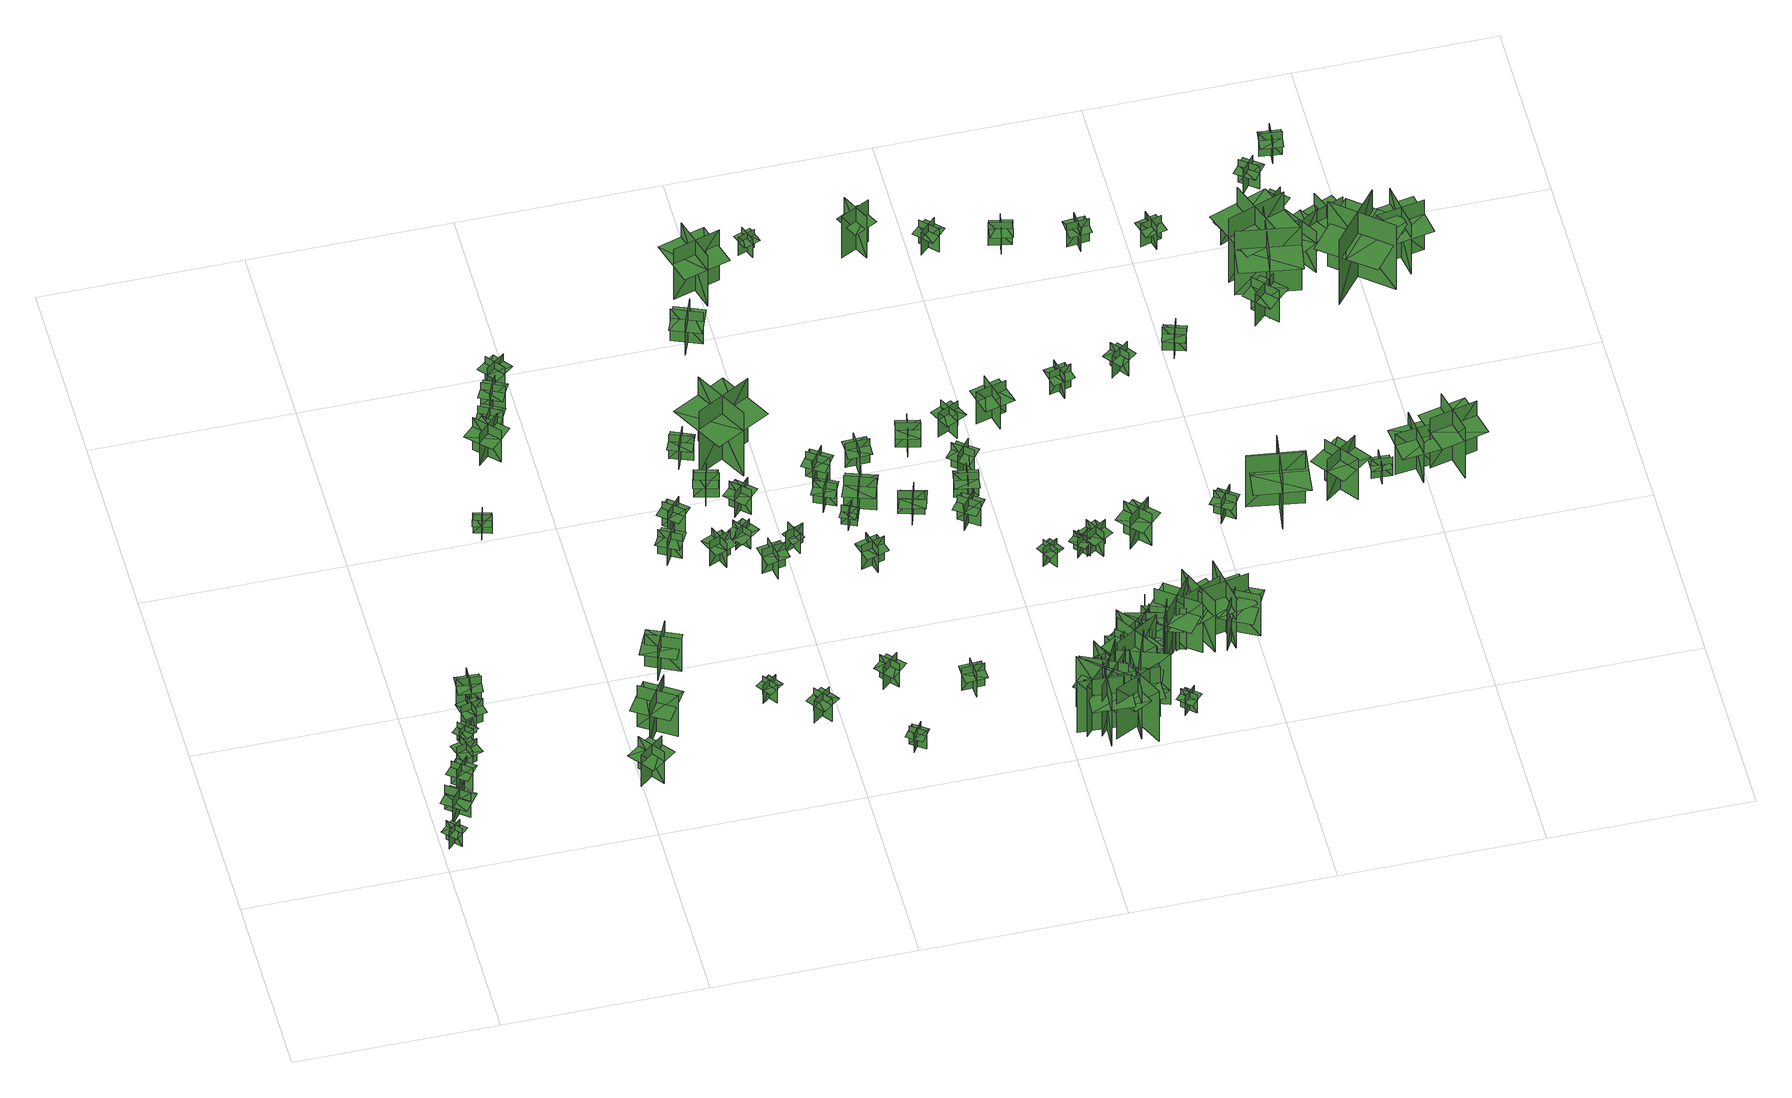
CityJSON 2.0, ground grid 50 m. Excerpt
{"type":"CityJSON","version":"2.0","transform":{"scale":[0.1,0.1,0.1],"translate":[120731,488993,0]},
"CityObjects":{
"tree1":{"type":"SolitaryVegetationObject","geometry":[{"type":"MultiSurface","lod":"1","boundaries":[[[0,1,2]],[[0,2,3]],[[4,5,6]],[[4,6,7]],[[8,9,10]],[[8,10,11]],[[8,11,12]],[[8,12,13]]]}]},
"tree2":{"type":"SolitaryVegetationObject","geometry":[{"type":"MultiSurface","lod":"1","boundaries":[[[14,15,16]],[[14,16,17]],[[18,19,20]],[[18,20,21]],[[22,23,24]],[[22,24,25]],[[22,25,26]],[[22,26,27]]]}]},
"tree3":{"type":"SolitaryVegetationObject","geometry":[{"type":"MultiSurface","lod":"1","boundaries":[[[28,29,30]],[[28,30,31]],[[32,33,34]],[[32,34,35]],[[36,37,38]],[[36,38,39]],[[36,39,40]],[[36,40,41]]]}]},
"tree4":{"type":"SolitaryVegetationObject","geometry":[{"type":"MultiSurface","lod":"1","boundaries":[[[42,43,44]],[[42,44,45]],[[46,47,48]],[[46,48,49]],[[50,51,52]],[[50,52,53]],[[50,53,54]],[[50,54,55]]]}]},
"tree5":{"type":"SolitaryVegetationObject","geometry":[{"type":"MultiSurface","lod":"1","boundaries":[[[56,57,58]],[[56,58,59]],[[60,61,62]],[[60,62,63]],[[64,65,66]],[[64,66,67]],[[64,67,68]],[[64,68,69]]]}]},
"tree6":{"type":"SolitaryVegetationObject","geometry":[{"type":"MultiSurface","lod":"1","boundaries":[[[70,71,72]],[[70,72,73]],[[74,75,76]],[[74,76,77]],[[78,79,80]],[[78,80,81]],[[78,81,82]],[[78,82,83]]]}]},
"tree7":{"type":"SolitaryVegetationObject","geometry":[{"type":"MultiSurface","lod":"1","boundaries":[[[84,85,86]],[[84,86,87]],[[88,89,90]],[[88,90,91]],[[92,93,94]],[[92,94,95]],[[92,95,96]],[[92,96,97]]]}]},
"tree8":{"type":"SolitaryVegetationObject","geometry":[{"type":"MultiSurface","lod":"1","boundaries":[[[98,99,100]],[[98,100,101]],[[102,103,104]],[[102,104,105]],[[106,107,108]],[[106,108,109]],[[106,109,110]],[[106,110,111]]]}]},
"tree9":{"type":"SolitaryVegetationObject","geometry":[{"type":"MultiSurface","lod":"1","boundaries":[[[112,113,114]],[[112,114,115]],[[116,117,118]],[[116,118,119]],[[120,121,122]],[[120,122,123]],[[120,123,124]],[[120,124,125]]]}]},
"tree10":{"type":"SolitaryVegetationObject","geometry":[{"type":"MultiSurface","lod":"1","boundaries":[[[126,127,128]],[[126,128,129]],[[130,131,132]],[[130,132,133]],[[134,135,136]],[[134,136,137]],[[134,137,138]],[[134,138,139]]]}]},
"tree11":{"type":"SolitaryVegetationObject","geometry":[{"type":"MultiSurface","lod":"1","boundaries":[[[140,141,142]],[[140,142,143]],[[144,145,146]],[[144,146,147]],[[148,149,150]],[[148,150,151]],[[148,151,152]],[[148,152,153]]]}]},
"tree12":{"type":"SolitaryVegetationObject","geometry":[{"type":"MultiSurface","lod":"1","boundaries":[[[154,155,156]],[[154,156,157]],[[158,159,160]],[[158,160,161]],[[162,163,164]],[[162,164,165]],[[162,165,166]],[[162,166,167]]]}]},
"tree13":{"type":"SolitaryVegetationObject","geometry":[{"type":"MultiSurface","lod":"1","boundaries":[[[168,169,170]],[[168,170,171]],[[172,173,174]],[[172,174,175]],[[176,177,178]],[[176,178,179]],[[176,179,180]],[[176,180,181]]]}]},
"tree14":{"type":"SolitaryVegetationObject","geometry":[{"type":"MultiSurface","lod":"1","boundaries":[[[182,183,184]],[[182,184,185]],[[186,187,188]],[[186,188,189]],[[190,191,192]],[[190,192,193]],[[190,193,194]],[[190,194,195]]]}]},
"tree15":{"type":"SolitaryVegetationObject","geometry":[{"type":"MultiSurface","lod":"1","boundaries":[[[196,197,198]],[[196,198,199]],[[200,201,202]],[[200,202,203]],[[204,205,206]],[[204,206,207]],[[204,207,208]],[[204,208,209]]]}]},
"tree16":{"type":"SolitaryVegetationObject","geometry":[{"type":"MultiSurface","lod":"1","boundaries":[[[210,211,212]],[[210,212,213]],[[214,215,216]],[[214,216,217]],[[218,219,220]],[[218,220,221]],[[218,221,222]],[[218,222,223]]]}]},
"tree17":{"type":"SolitaryVegetationObject","geometry":[{"type":"MultiSurface","lod":"1","boundaries":[[[224,225,226]],[[224,226,227]],[[228,229,230]],[[228,230,231]],[[232,233,234]],[[232,234,235]],[[232,235,236]],[[232,236,237]]]}]},
"tree18":{"type":"SolitaryVegetationObject","geometry":[{"type":"MultiSurface","lod":"1","boundaries":[[[238,239,240]],[[238,240,241]],[[242,243,244]],[[242,244,245]],[[246,247,248]],[[246,248,249]],[[246,249,250]],[[246,250,251]]]}]},
"tree19":{"type":"SolitaryVegetationObject","geometry":[{"type":"MultiSurface","lod":"1","boundaries":[[[252,253,254]],[[252,254,255]],[[256,257,258]],[[256,258,259]],[[260,261,262]],[[260,262,263]],[[260,263,264]],[[260,264,265]]]}]},
"tree20":{"type":"SolitaryVegetationObject","geometry":[{"type":"MultiSurface","lod":"1","boundaries":[[[266,267,268]],[[266,268,269]],[[270,271,272]],[[270,272,273]],[[274,275,276]],[[274,276,277]],[[274,277,278]],[[274,278,279]]]}]},
"tree21":{"type":"SolitaryVegetationObject","geometry":[{"type":"MultiSurface","lod":"1","boundaries":[[[280,281,282]],[[280,282,283]],[[284,285,286]],[[284,286,287]],[[288,289,290]],[[288,290,291]],[[288,291,292]],[[288,292,293]]]}]},
"tree22":{"type":"SolitaryVegetationObject","geometry":[{"type":"MultiSurface","lod":"1","boundaries":[[[294,295,296]],[[294,296,297]],[[298,299,300]],[[298,300,301]],[[302,303,304]],[[302,304,305]],[[302,305,306]],[[302,306,307]]]}]},
"tree23":{"type":"SolitaryVegetationObject","geometry":[{"type":"MultiSurface","lod":"1","boundaries":[[[308,309,310]],[[308,310,311]],[[312,313,314]],[[312,314,315]],[[316,317,318]],[[316,318,319]],[[316,319,320]],[[316,320,321]]]}]},
"tree24":{"type":"SolitaryVegetationObject","geometry":[{"type":"MultiSurface","lod":"1","boundaries":[[[322,323,324]],[[322,324,325]],[[326,327,328]],[[326,328,329]],[[330,331,332]],[[330,332,333]],[[330,333,334]],[[330,334,335]]]}]},
"tree25":{"type":"SolitaryVegetationObject","geometry":[{"type":"MultiSurface","lod":"1","boundaries":[[[336,337,338]],[[336,338,339]],[[340,341,342]],[[340,342,343]],[[344,345,346]],[[344,346,347]],[[344,347,348]],[[344,348,349]]]}]},
"tree26":{"type":"SolitaryVegetationObject","geometry":[{"type":"MultiSurface","lod":"1","boundaries":[[[350,351,352]],[[350,352,353]],[[354,355,356]],[[354,356,357]],[[358,359,360]],[[358,360,361]],[[358,361,362]],[[358,362,363]]]}]},
"tree27":{"type":"SolitaryVegetationObject","geometry":[{"type":"MultiSurface","lod":"1","boundaries":[[[364,365,366]],[[364,366,367]],[[368,369,370]],[[368,370,371]],[[372,373,374]],[[372,374,375]],[[372,375,376]],[[372,376,377]]]}]},
"tree28":{"type":"SolitaryVegetationObject","geometry":[{"type":"MultiSurface","lod":"1","boundaries":[[[378,379,380]],[[378,380,381]],[[382,383,384]],[[382,384,385]],[[386,387,388]],[[386,388,389]],[[386,389,390]],[[386,390,391]]]}]},
"tree29":{"type":"SolitaryVegetationObject","geometry":[{"type":"MultiSurface","lod":"1","boundaries":[[[392,393,394]],[[392,394,395]],[[396,397,398]],[[396,398,399]],[[400,401,402]],[[400,402,403]],[[400,403,404]],[[400,404,405]]]}]},
"tree30":{"type":"SolitaryVegetationObject","geometry":[{"type":"MultiSurface","lod":"1","boundaries":[[[406,407,408]],[[406,408,409]],[[410,411,412]],[[410,412,413]],[[414,415,416]],[[414,416,417]],[[414,417,418]],[[414,418,419]]]}]},
"tree31":{"type":"SolitaryVegetationObject","geometry":[{"type":"MultiSurface","lod":"1","boundaries":[[[420,421,422]],[[420,422,423]],[[424,425,426]],[[424,426,427]],[[428,429,430]],[[428,430,431]],[[428,431,432]],[[428,432,433]]]}]},
"tree32":{"type":"SolitaryVegetationObject","geometry":[{"type":"MultiSurface","lod":"1","boundaries":[[[434,435,436]],[[434,436,437]],[[438,439,440]],[[438,440,441]],[[442,443,444]],[[442,444,445]],[[442,445,446]],[[442,446,447]]]}]},
"tree33":{"type":"SolitaryVegetationObject","geometry":[{"type":"MultiSurface","lod":"1","boundaries":[[[448,449,450]],[[448,450,451]],[[452,453,454]],[[452,454,455]],[[456,457,458]],[[456,458,459]],[[456,459,460]],[[456,460,461]]]}]},
"tree34":{"type":"SolitaryVegetationObject","geometry":[{"type":"MultiSurface","lod":"1","boundaries":[[[462,463,464]],[[462,464,465]],[[466,467,468]],[[466,468,469]],[[470,471,472]],[[470,472,473]],[[470,474,475]],[[470,475,471]]]}]},
"tree35":{"type":"SolitaryVegetationObject","geometry":[{"type":"MultiSurface","lod":"1","boundaries":[[[476,477,478]],[[476,478,479]],[[480,481,482]],[[480,482,483]],[[484,485,486]],[[484,486,487]],[[484,487,488]],[[484,488,489]]]}]},
"tree36":{"type":"SolitaryVegetationObject","geometry":[{"type":"MultiSurface","lod":"1","boundaries":[[[490,491,492]],[[490,492,493]],[[494,495,496]],[[494,496,497]],[[498,499,500]],[[498,500,501]],[[498,501,502]],[[498,502,503]]]}]},
"tree37":{"type":"SolitaryVegetationObject","geometry":[{"type":"MultiSurface","lod":"1","boundaries":[[[504,505,506]],[[504,506,507]],[[508,509,510]],[[508,510,511]],[[512,513,514]],[[512,514,515]],[[512,515,516]],[[512,516,517]]]}]},
"tree38":{"type":"SolitaryVegetationObject","geometry":[{"type":"MultiSurface","lod":"1","boundaries":[[[518,519,520]],[[518,520,521]],[[522,523,524]],[[522,524,525]],[[526,527,528]],[[526,528,529]],[[526,529,530]],[[526,530,531]]]}]},
"tree39":{"type":"SolitaryVegetationObject","geometry":[{"type":"MultiSurface","lod":"1","boundaries":[[[532,533,534]],[[532,534,535]],[[536,537,538]],[[536,538,539]],[[540,541,542]],[[540,542,543]],[[540,543,544]],[[540,544,545]]]}]},
"tree40":{"type":"SolitaryVegetationObject","geometry":[{"type":"MultiSurface","lod":"1","boundaries":[[[546,547,548]],[[546,548,549]],[[550,551,552]],[[550,552,553]],[[554,555,556]],[[554,556,557]],[[554,557,558]],[[554,558,559]]]}]},
"tree41":{"type":"SolitaryVegetationObject","geometry":[{"type":"MultiSurface","lod":"1","boundaries":[[[560,561,562]],[[560,562,563]],[[564,565,566]],[[564,566,567]],[[568,569,570]],[[568,570,571]],[[568,571,572]],[[568,572,573]]]}]},
"tree42":{"type":"SolitaryVegetationObject","geometry":[{"type":"MultiSurface","lod":"1","boundaries":[[[574,575,576]],[[574,576,577]],[[578,579,580]],[[578,580,581]],[[582,583,584]],[[582,584,585]],[[582,585,586]],[[582,586,587]]]}]},
"tree43":{"type":"SolitaryVegetationObject","geometry":[{"type":"MultiSurface","lod":"1","boundaries":[[[588,589,590]],[[588,590,591]],[[592,593,594]],[[592,594,595]],[[596,597,598]],[[596,598,599]],[[596,599,600]],[[596,600,601]]]}]},
"tree44":{"type":"SolitaryVegetationObject","geometry":[{"type":"MultiSurface","lod":"1","boundaries":[[[602,603,604]],[[602,604,605]],[[606,607,608]],[[606,608,609]],[[610,611,612]],[[610,612,613]],[[610,613,614]],[[610,614,615]]]}]},
"tree45":{"type":"SolitaryVegetationObject","geometry":[{"type":"MultiSurface","lod":"1","boundaries":[[[616,617,618]],[[616,618,619]],[[620,621,622]],[[620,622,623]],[[624,625,626]],[[624,626,627]],[[624,627,628]],[[624,628,629]]]}]},
"tree46":{"type":"SolitaryVegetationObject","geometry":[{"type":"MultiSurface","lod":"1","boundaries":[[[630,631,632]],[[630,632,633]],[[634,635,636]],[[634,636,637]],[[638,639,640]],[[638,640,641]],[[638,641,642]],[[638,642,643]]]}]},
"tree47":{"type":"SolitaryVegetationObject","geometry":[{"type":"MultiSurface","lod":"1","boundaries":[[[644,645,646]],[[644,646,647]],[[648,649,650]],[[648,650,651]],[[652,653,654]],[[652,654,655]],[[652,655,656]],[[652,656,657]]]}]},
"tree48":{"type":"SolitaryVegetationObject","geometry":[{"type":"MultiSurface","lod":"1","boundaries":[[[658,659,660]],[[658,660,661]],[[662,663,664]],[[662,664,665]],[[666,667,668]],[[666,668,669]],[[666,669,670]],[[666,670,671]]]}]},
"tree49":{"type":"SolitaryVegetationObject","geometry":[{"type":"MultiSurface","lod":"1","boundaries":[[[672,673,674]],[[672,674,675]],[[676,677,678]],[[676,678,679]],[[680,681,682]],[[680,682,683]],[[680,683,684]],[[680,684,685]]]}]},
"tree50":{"type":"SolitaryVegetationObject","geometry":[{"type":"MultiSurface","lod":"1","boundaries":[[[686,687,688]],[[686,688,689]],[[690,691,692]],[[690,692,693]],[[694,695,696]],[[694,696,697]],[[694,697,698]],[[694,698,699]]]}]},
"tree51":{"type":"SolitaryVegetationObject","geometry":[{"type":"MultiSurface","lod":"1","boundaries":[[[700,701,702]],[[700,702,703]],[[704,705,706]],[[704,706,707]],[[708,709,710]],[[708,710,711]],[[708,711,712]],[[708,712,713]]]}]},
"tree52":{"type":"SolitaryVegetationObject","geometry":[{"type":"MultiSurface","lod":"1","boundaries":[[[714,715,716]],[[714,716,717]],[[718,719,720]],[[718,720,721]],[[722,723,724]],[[722,724,725]],[[722,725,726]],[[722,726,727]]]}]},
"tree53":{"type":"SolitaryVegetationObject","geometry":[{"type":"MultiSurface","lod":"1","boundaries":[[[728,729,730]],[[728,730,731]],[[732,733,734]],[[732,734,735]],[[736,737,738]],[[736,738,739]],[[736,739,740]],[[736,740,741]]]}]},
"tree54":{"type":"SolitaryVegetationObject","geometry":[{"type":"MultiSurface","lod":"1","boundaries":[[[742,743,744]],[[742,744,745]],[[746,747,748]],[[746,748,749]],[[750,751,752]],[[750,752,753]],[[750,753,754]],[[750,754,755]]]}]},
"tree55":{"type":"SolitaryVegetationObject","geometry":[{"type":"MultiSurface","lod":"1","boundaries":[[[756,757,758]],[[756,758,759]],[[760,761,762]],[[760,762,763]],[[764,765,766]],[[764,766,767]],[[764,767,768]],[[764,768,769]]]}]},
"tree56":{"type":"SolitaryVegetationObject","geometry":[{"type":"MultiSurface","lod":"1","boundaries":[[[770,771,772]],[[770,772,773]],[[774,775,776]],[[774,776,777]],[[778,779,780]],[[778,780,781]],[[778,781,782]],[[778,782,783]]]}]},
"tree57":{"type":"SolitaryVegetationObject","geometry":[{"type":"MultiSurface","lod":"1","boundaries":[[[784,785,786]],[[784,786,787]],[[788,789,790]],[[788,790,791]],[[792,793,794]],[[792,794,795]],[[792,795,796]],[[792,796,797]]]}]},
"tree58":{"type":"SolitaryVegetationObject","geometry":[{"type":"MultiSurface","lod":"1","boundaries":[[[798,799,800]],[[798,800,801]],[[802,803,804]],[[802,804,805]],[[806,807,808]],[[806,808,809]],[[806,809,810]],[[806,810,811]]]}]},
"tree59":{"type":"SolitaryVegetationObject","geometry":[{"type":"MultiSurface","lod":"1","boundaries":[[[812,813,814]],[[812,814,815]],[[816,817,818]],[[816,818,819]],[[820,821,822]],[[820,822,823]],[[820,823,824]],[[820,824,825]]]}]},
"tree60":{"type":"SolitaryVegetationObject","geometry":[{"type":"MultiSurface","lod":"1","boundaries":[[[826,827,828]],[[826,828,829]],[[830,831,832]],[[830,832,833]],[[834,835,836]],[[834,836,837]],[[834,837,838]],[[834,838,839]]]}]},
"tree61":{"type":"SolitaryVegetationObject","geometry":[{"type":"MultiSurface","lod":"1","boundaries":[[[840,841,842]],[[840,842,843]],[[844,845,846]],[[844,846,847]],[[848,849,850]],[[848,850,851]],[[848,851,852]],[[848,852,853]]]}]},
"tree62":{"type":"SolitaryVegetationObject","geometry":[{"type":"MultiSurface","lod":"1","boundaries":[[[854,855,856]],[[854,856,857]],[[858,859,860]],[[858,860,861]],[[862,863,864]],[[862,864,865]],[[862,865,866]],[[862,866,867]]]}]},
"tree63":{"type":"SolitaryVegetationObject","geometry":[{"type":"MultiSurface","lod":"1","boundaries":[[[868,869,870]],[[868,870,871]],[[872,873,874]],[[872,874,875]],[[876,877,878]],[[876,878,879]],[[876,879,880]],[[876,880,881]]]}]},
"tree64":{"type":"SolitaryVegetationObject","geometry":[{"type":"MultiSurface","lod":"1","boundaries":[[[882,883,884]],[[882,884,885]],[[886,887,888]],[[886,888,889]],[[890,891,892]],[[890,892,893]],[[890,893,894]],[[890,894,895]]]}]},
"tree65":{"type":"SolitaryVegetationObject","geometry":[{"type":"MultiSurface","lod":"1","boundaries":[[[896,897,898]],[[896,898,899]],[[900,901,902]],[[900,902,903]],[[904,905,906]],[[904,906,907]],[[904,907,908]],[[904,908,909]]]}]},
"tree66":{"type":"SolitaryVegetationObject","geometry":[{"type":"MultiSurface","lod":"1","boundaries":[[[910,911,912]],[[910,912,913]],[[914,915,916]],[[914,916,917]],[[918,919,920]],[[918,920,921]],[[918,921,922]],[[918,922,923]]]}]},
"tree67":{"type":"SolitaryVegetationObject","geometry":[{"type":"MultiSurface","lod":"1","boundaries":[[[924,925,926]],[[924,926,927]],[[928,929,930]],[[928,930,931]],[[932,933,934]],[[932,934,935]],[[932,935,936]],[[932,936,937]]]}]},
"tree68":{"type":"SolitaryVegetationObject","geometry":[{"type":"MultiSurface","lod":"1","boundaries":[[[938,939,940]],[[938,940,941]],[[942,943,944]],[[942,944,945]],[[946,947,948]],[[946,948,949]],[[946,949,950]],[[946,950,951]]]}]},
"tree69":{"type":"SolitaryVegetationObject","geometry":[{"type":"MultiSurface","lod":"1","boundaries":[[[952,953,954]],[[952,954,955]],[[956,957,958]],[[956,958,959]],[[960,961,962]],[[960,962,963]],[[960,963,964]],[[960,964,965]]]}]},
"tree70":{"type":"SolitaryVegetationObject","geometry":[{"type":"MultiSurface","lod":"1","boundaries":[[[966,967,968]],[[966,968,969]],[[970,971,972]],[[970,972,973]],[[974,975,976]],[[974,976,977]],[[974,977,978]],[[974,978,979]]]}]},
"tree71":{"type":"SolitaryVegetationObject","geometry":[{"type":"MultiSurface","lod":"1","boundaries":[[[980,981,982]],[[980,982,983]],[[984,985,986]],[[984,986,987]],[[988,989,990]],[[988,990,991]],[[988,991,992]],[[988,992,993]]]}]},
"tree72":{"type":"SolitaryVegetationObject","geometry":[{"type":"MultiSurface","lod":"1","boundaries":[[[994,995,996]],[[994,996,997]],[[998,999,1000]],[[998,1000,1001]],[[1002,1003,1004]],[[1002,1004,1005]],[[1002,1005,1006]],[[1002,1006,1007]]]}]},
"tree73":{"type":"SolitaryVegetationObject","geometry":[{"type":"MultiSurface","lod":"1","boundaries":[[[1008,1009,1010]],[[1008,1010,1011]],[[1012,1013,1014]],[[1012,1014,1015]],[[1016,1017,1018]],[[1016,1018,1019]],[[1016,1019,1020]],[[1016,1020,1021]]]}]},
"tree74":{"type":"SolitaryVegetationObject","geometry":[{"type":"MultiSurface","lod":"1","boundaries":[[[1022,1023,1024]],[[1022,1024,1025]],[[1026,1027,1028]],[[1026,1028,1029]],[[1030,1031,1032]],[[1030,1032,1033]],[[1030,1033,1034]],[[1030,1034,1035]]]}]},
"tree75":{"type":"SolitaryVegetationObject","geometry":[{"type":"MultiSurface","lod":"1","boundaries":[[[1036,1037,1038]],[[1036,1038,1039]],[[1040,1041,1042]],[[1040,1042,1043]],[[1044,1045,1046]],[[1044,1046,1047]],[[1044,1047,1048]],[[1044,1048,1049]]]}]},
"tree76":{"type":"SolitaryVegetationObject","geometry":[{"type":"MultiSurface","lod":"1","boundaries":[[[1050,1051,1052]],[[1050,1052,1053]],[[1054,1055,1056]],[[1054,1056,1057]],[[1058,1059,1060]],[[1058,1060,1061]],[[1058,1061,1062]],[[1058,1062,1063]]]}]},
"tree77":{"type":"SolitaryVegetationObject","geometry":[{"type":"MultiSurface","lod":"1","boundaries":[[[1064,1065,1066]],[[1064,1066,1067]],[[1068,1069,1070]],[[1068,1070,1071]],[[1072,1073,1074]],[[1072,1074,1075]],[[1072,1075,1076]],[[1072,1076,1077]]]}]},
"tree78":{"type":"SolitaryVegetationObject","geometry":[{"type":"MultiSurface","lod":"1","boundaries":[[[1078,1079,1080]],[[1078,1080,1081]],[[1082,1083,1084]],[[1082,1084,1085]],[[1086,1087,1088]],[[1086,1088,1089]],[[1086,1089,1090]],[[1086,1090,1091]]]}]},
"tree79":{"type":"SolitaryVegetationObject","geometry":[{"type":"MultiSurface","lod":"1","boundaries":[[[1092,1093,1094]],[[1092,1094,1095]],[[1096,1097,1098]],[[1096,1098,1099]],[[1100,1101,1102]],[[1100,1102,1103]],[[1100,1103,1104]],[[1100,1104,1105]]]}]},
"tree80":{"type":"SolitaryVegetationObject","geometry":[{"type":"MultiSurface","lod":"1","boundaries":[[[1106,1107,1108]],[[1106,1108,1109]],[[1110,1111,1112]],[[1110,1112,1113]],[[1114,1115,1116]],[[1114,1116,1117]],[[1114,1117,1118]],[[1114,1118,1119]]]}]},
"tree81":{"type":"SolitaryVegetationObject","geometry":[{"type":"MultiSurface","lod":"1","boundaries":[[[1120,1121,1122]],[[1120,1122,1123]],[[1124,1125,1126]],[[1124,1126,1127]],[[1128,1129,1130]],[[1128,1130,1131]],[[1128,1131,1132]],[[1128,1132,1133]]]}]},
"tree82":{"type":"SolitaryVegetationObject","geometry":[{"type":"MultiSurface","lod":"1","boundaries":[[[1134,1135,1136]],[[1134,1136,1137]],[[1138,1139,1140]],[[1138,1140,1141]],[[1142,1143,1144]],[[1142,1144,1145]],[[1142,1145,1146]],[[1142,1146,1147]]]}]},
"tree83":{"type":"SolitaryVegetationObject","geometry":[{"type":"MultiSurface","lod":"1","boundaries":[[[1148,1149,1150]],[[1148,1150,1151]],[[1152,1153,1154]],[[1152,1154,1155]],[[1156,1157,1158]],[[1156,1158,1159]],[[1156,1159,1160]],[[1156,1160,1161]]]}]},
"tree84":{"type":"SolitaryVegetationObject","geometry":[{"type":"MultiSurface","lod":"1","boundaries":[[[1162,1163,1164]],[[1162,1164,1165]],[[1166,1167,1168]],[[1166,1168,1169]],[[1170,1171,1172]],[[1170,1172,1173]],[[1170,1173,1174]],[[1170,1174,1175]]]}]},
"tree85":{"type":"SolitaryVegetationObject","geometry":[{"type":"MultiSurface","lod":"1","boundaries":[[[1176,1177,1178]],[[1176,1178,1179]],[[1180,1181,1182]],[[1180,1182,1183]],[[1184,1185,1186]],[[1184,1186,1187]],[[1184,1187,1188]],[[1184,1188,1189]]]}]},
"tree86":{"type":"SolitaryVegetationObject","geometry":[{"type":"MultiSurface","lod":"1","boundaries":[[[1190,1191,1192]],[[1190,1192,1193]],[[1194,1195,1196]],[[1194,1196,1197]],[[1198,1199,1200]],[[1198,1200,1201]],[[1198,1201,1202]],[[1198,1202,1203]]]}]},
"tree87":{"type":"SolitaryVegetationObject","geometry":[{"type":"MultiSurface","lod":"1","boundaries":[[[1204,1205,1206]],[[1204,1206,1207]],[[1208,1209,1210]],[[1208,1210,1211]],[[1212,1213,1214]],[[1212,1214,1215]],[[1212,1215,1216]],[[1212,1216,1217]]]}]},
"tree88":{"type":"SolitaryVegetationObject","geometry":[{"type":"MultiSurface","lod":"1","boundaries":[[[1218,1219,1220]],[[1218,1220,1221]],[[1222,1223,1224]],[[1222,1224,1225]],[[1226,1227,1228]],[[1226,1228,1229]],[[1226,1229,1230]],[[1226,1230,1231]]]}]},
"tree89":{"type":"SolitaryVegetationObject","geometry":[{"type":"MultiSurface","lod":"1","boundaries":[[[1232,1233,1234]],[[1232,1234,1235]],[[1236,1237,1238]],[[1236,1238,1239]],[[1240,1241,1242]],[[1240,1242,1243]],[[1240,1243,1244]],[[1240,1244,1245]]]}]},
"tree90":{"type":"SolitaryVegetationObject","geometry":[{"type":"MultiSurface","lod":"1","boundaries":[[[1246,1247,1248]],[[1246,1248,1249]],[[1250,1251,1252]],[[1250,1252,1253]],[[1254,1255,1256]],[[1254,1256,1257]],[[1254,1257,1258]],[[1254,1258,1259]]]}]},
"tree91":{"type":"SolitaryVegetationObject","geometry":[{"type":"MultiSurface","lod":"1","boundaries":[[[1260,1261,1262]],[[1260,1262,1263]],[[1264,1265,1266]],[[1264,1266,1267]],[[1268,1269,1270]],[[1268,1270,1271]],[[1268,1271,1272]],[[1268,1272,1273]]]}]},
"tree92":{"type":"SolitaryVegetationObject","geometry":[{"type":"MultiSurface","lod":"1","boundaries":[[[1274,1275,1276]],[[1274,1276,1277]],[[1278,1279,1280]],[[1278,1280,1281]],[[1282,1283,1284]],[[1282,1284,1285]],[[1282,1285,1286]],[[1282,1286,1287]]]}]},
"tree93":{"type":"SolitaryVegetationObject","geometry":[{"type":"MultiSurface","lod":"1","boundaries":[[[1288,1289,1290]],[[1288,1290,1291]],[[1292,1293,1294]],[[1292,1294,1295]],[[1296,1297,1298]],[[1296,1298,1299]],[[1296,1299,1300]],[[1296,1300,1301]]]}]},
"tree94":{"type":"SolitaryVegetationObject","geometry":[{"type":"MultiSurface","lod":"1","boundaries":[[[1302,1303,1304]],[[1302,1304,1305]],[[1306,1307,1308]],[[1306,1308,1309]],[[1310,1311,1312]],[[1310,1312,1313]],[[1310,1313,1314]],[[1310,1314,1315]]]}]},
"tree95":{"type":"SolitaryVegetationObject","geometry":[{"type":"MultiSurface","lod":"1","boundaries":[[[1316,1317,1318]],[[1316,1318,1319]],[[1320,1321,1322]],[[1320,1322,1323]],[[1324,1325,1326]],[[1324,1326,1327]],[[1324,1327,1328]],[[1324,1328,1329]]]}]},
"tree96":{"type":"SolitaryVegetationObject","geometry":[{"type":"MultiSurface","lod":"1","boundaries":[[[1330,1331,1332]],[[1330,1332,1333]],[[1334,1335,1336]],[[1334,1336,1337]],[[1338,1339,1340]],[[1338,1340,1341]],[[1338,1341,1342]],[[1338,1342,1343]]]}]},
"tree97":{"type":"SolitaryVegetationObject","geometry":[{"type":"MultiSurface","lod":"1","boundaries":[[[1344,1345,1346]],[[1344,1346,1347]],[[1348,1349,1350]],[[1348,1350,1351]],[[1352,1353,1354]],[[1352,1354,1355]],[[1352,1355,1356]],[[1352,1356,1357]]]}]},
"tree98":{"type":"SolitaryVegetationObject","geometry":[{"type":"MultiSurface","lod":"1","boundaries":[[[1358,1359,1360]],[[1358,1360,1361]],[[1362,1363,1364]],[[1362,1364,1365]],[[1366,1367,1368]],[[1366,1368,1369]],[[1366,1369,1370]],[[1366,1370,1371]]]}]},
"tree99":{"type":"SolitaryVegetationObject","geometry":[{"type":"MultiSurface","lod":"1","boundaries":[[[1372,1373,1374]],[[1372,1374,1375]],[[1376,1377,1378]],[[1376,1378,1379]],[[1380,1381,1382]],[[1380,1382,1383]],[[1380,1383,1384]],[[1380,1384,1385]]]}]}
},
"vertices":[
[47,70,12],[17,102,12],[17,102,74],[47,70,74],[48,99,12],[16,69,12],[16,69,74],[48,99,74],[48,99,57],[33,115,57],[1,85,57],[16,69,57],[31,53,57],[63,83,57],
[35,194,13],[88,154,13],[88,154,96],[35,194,96],[42,142,13],[82,195,13],[82,195,96],[42,142,96],[35,188,69],[17,163,69],[71,124,69],[90,149,69],[108,174,69],[53,213,69],
[70,270,12],[113,236,12],[113,236,89],[70,270,89],[74,234,12],[108,277,12],[108,277,89],[74,234,89],[74,234,68],[96,217,68],[130,260,68],[108,277,68],[87,294,68],[52,251,68],
[108,341,13],[126,288,13],[126,288,90],[108,341,90],[92,308,13],[144,325,13],[144,325,90],[92,308,90],[92,308,69],[100,282,69],[153,299,69],[144,325,69],[135,351,69],[83,334,69],
[145,396,17],[112,366,17],[112,366,78],[145,396,78],[115,397,17],[146,365,17],[146,365,78],[115,397,78],[115,397,61],[99,382,61],[129,350,61],[146,365,61],[162,380,61],[131,413,61],
[133,431,15],[187,442,15],[187,442,92],[133,431,92],[164,411,15],[152,465,15],[152,465,92],[164,411,92],[164,411,71],[191,416,71],[179,470,71],[152,465,71],[125,459,71],[137,405,71],
[169,481,16],[172,540,16],[172,540,98],[169,481,98],[199,507,16],[140,510,16],[140,510,98],[199,507,98],[199,507,75],[200,536,75],[141,539,75],[140,510,75],[138,480,75],[197,478,75],
[550,153,12],[503,215,12],[503,215,119],[550,153,119],[557,204,12],[496,157,12],[496,157,119],[557,204,119],[557,204,89],[534,235,89],[472,188,89],[496,157,89],[519,127,89],[581,174,89],
[306,1021,23],[348,1009,23],[348,1009,85],[306,1021,85],[320,995,23],[332,1038,23],[332,1038,85],[320,995,85],[320,995,67],[342,989,67],[353,1032,67],[332,1038,67],[310,1043,67],[299,1001,67],
[533,345,11],[617,291,11],[617,291,149],[533,345,149],[547,280,11],[600,364,11],[600,364,149],[547,280,149],[547,280,110],[589,253,110],[642,337,110],[600,364,110],[558,390,110],[505,306,110],
[372,1229,18],[427,1283,18],[427,1283,126],[372,1229,126],[423,1228,18],[369,1283,18],[369,1283,126],[423,1228,126],[423,1228,96],[451,1256,96],[397,1311,96],[369,1283,96],[341,1256,96],[396,1201,96],
[675,491,9],[595,528,9],[595,528,119],[675,491,119],[650,557,9],[614,477,9],[614,477,119],[650,557,119],[672,499,84],[688,537,84],[608,572,84],[591,534,84],[575,497,84],[656,462,84],
[433,1351,18],[405,1299,18],[405,1299,100],[433,1351,100],[395,1340,18],[448,1312,18],[448,1312,100],[395,1340,100],[395,1340,77],[382,1314,77],[434,1286,77],[448,1312,77],[461,1338,77],[409,1366,77],
[457,1428,14],[432,1375,14],[432,1375,96],[457,1428,96],[420,1415,14],[473,1390,14],[473,1390,96],[420,1415,96],[420,1415,73],[407,1389,73],[460,1363,73],[473,1390,73],[486,1416,73],[433,1442,73],
[449,1489,18],[485,1443,18],[485,1443,100],[449,1489,100],[444,1451,18],[491,1486,18],[491,1486,100],[444,1451,100],[444,1451,77],[462,1427,77],[509,1463,77],[491,1486,77],[473,1510,77],[426,1474,77],
[838,369,18],[864,333,18],[864,333,79],[838,369,79],[833,340,18],[869,366,18],[869,366,79],[833,340,79],[833,340,62],[846,322,62],[882,348,62],[869,366,62],[856,384,62],[820,358,62],
[760,836,13],[709,865,13],[709,865,95],[760,836,95],[750,874,13],[721,823,13],[721,823,95],[750,874,95],[750,874,72],[724,889,72],[695,837,72],[721,823,72],[747,808,72],[776,860,72],
[976,281,22],[932,247,22],[932,247,99],[976,281,99],[940,286,22],[973,242,22],[973,242,99],[940,286,99],[940,286,78],[918,269,78],[951,225,78],[973,242,78],[995,258,78],[962,303,78],
[740,947,14],[785,909,14],[785,909,97],[740,947,97],[743,908,14],[781,953,14],[781,953,97],[743,908,97],[743,908,74],[765,889,74],[803,934,74],[781,953,74],[758,972,74],[720,927,74],
[817,798,13],[871,821,13],[871,821,96],[817,798,96],[853,783,13],[831,838,13],[831,838,96],[853,783,96],[853,783,72],[880,794,72],[858,849,72],[831,838,72],[803,826,72],[826,772,72],
[921,824,16],[921,824,78],[889,867,78],[889,867,16],[886,830,16],[886,830,78],[927,861,78],[927,861,16],[879,825,58],[896,804,58],[947,842,58],[931,864,58],[915,885,58],[863,846,58],
[832,1017,15],[889,1003,15],[889,1003,97],[832,1017,97],[852,983,15],[867,1040,15],[867,1040,97],[852,983,97],[852,983,74],[880,976,74],[895,1033,74],[867,1040,74],[838,1048,74],[823,991,74],
[841,1167,14],[819,1112,14],[819,1112,96],[841,1167,96],[805,1151,14],[860,1130,14],[860,1130,96],[805,1151,96],[805,1151,73],[794,1124,73],[849,1102,73],[860,1130,73],[870,1157,73],[815,1179,73],
[950,775,16],[961,717,16],[961,717,98],[950,775,98],[928,742,16],[986,753,16],[986,753,98],[928,742,98],[928,742,75],[934,713,75],[991,724,75],[986,753,75],[980,782,75],[922,771,75],
[1130,132,20],[1166,107,20],[1166,107,82],[1130,132,82],[1135,103,20],[1160,139,20],[1160,139,82],[1135,103,82],[1135,103,65],[1153,90,65],[1178,127,65],[1160,139,65],[1142,152,65],[1117,116,65],
[1135,246,95],[1098,287,95],[1098,287,172],[1135,246,172],[1137,283,95],[1096,246,95],[1096,246,172],[1137,283,172],[1137,283,151],[1119,304,151],[1078,266,151],[1096,246,151],[1115,225,151],[1156,263,151],
[909,931,15],[950,974,15],[950,974,97],[909,931,97],[949,932,15],[906,972,15],[906,972,97],[949,932,97],[949,932,74],[969,953,74],[926,994,74],[906,972,74],[885,951,74],[928,910,74],
[1010,825,19],[1029,780,19],[1029,780,85],[1010,825,85],[997,793,19],[1042,813,19],[1042,813,85],[997,793,85],[1002,795,60],[1010,776,60],[1042,790,60],[1034,809,60],[1026,828,60],[994,814,60],
[862,1087,11],[997,1162,11],[997,1162,226],[862,1087,226],[961,1058,11],[886,1193,11],[886,1193,226],[961,1058,226],[961,1058,166],[1029,1096,166],[953,1231,166],[886,1193,166],[818,1155,166],[894,1020,166],
[969,1486,12],[897,1515,12],[897,1515,120],[969,1486,120],[949,1534,12],[921,1462,12],[921,1462,120],[949,1534,120],[949,1534,90],[913,1548,90],[885,1476,90],[921,1462,90],[957,1447,90],[985,1519,90],
[1155,694,23],[1212,710,23],[1212,710,105],[1155,694,105],[1189,675,23],[1173,732,23],[1173,732,105],[1189,675,105],[1189,675,82],[1218,683,82],[1201,740,82],[1173,732,82],[1145,723,82],[1161,667,82],
[1314,292,23],[1317,237,23],[1317,237,100],[1314,292,100],[1289,265,23],[1344,268,23],[1344,268,100],[1289,265,100],[1289,265,78],[1291,237,78],[1346,240,78],[1344,268,78],[1343,296,78],[1288,293,78],
[1112,895,18],[1135,946,18],[1135,946,95],[1112,895,95],[1147,908,18],[1097,931,18],[1097,931,95],[1147,908,95],[1147,908,73],[1158,933,73],[1108,956,73],[1097,931,73],[1085,906,73],[1136,883,73],
[1170,857,22],[1154,823,22],[1154,823,85],[1170,857,85],[1143,847,22],[1177,831,22],[1177,831,85],[1143,847,85],[1143,847,65],[1177,831,65],[1186,849,65],[1152,866,65],[1134,829,65],[1168,812,65],
[1100,1019,16],[1149,986,16],[1149,986,99],[1100,1019,99],[1107,981,16],[1140,1030,16],[1140,1030,99],[1107,981,99],[1107,981,76],[1132,964,76],[1165,1013,76],[1140,1030,76],[1116,1046,76],[1083,997,76],
[1208,921,19],[1182,848,19],[1182,848,127],[1208,921,127],[1161,899,19],[1234,873,19],[1234,873,127],[1161,899,127],[1161,899,96],[1148,862,96],[1222,837,96],[1234,873,96],[1247,910,96],[1174,935,96],
[937,1643,9],[1054,1678,9],[1054,1678,179],[937,1643,179],[1009,1604,9],[974,1721,9],[974,1721,179],[1009,1604,179],[1009,1604,131],[1067,1622,131],[1032,1738,131],[974,1721,131],[915,1703,131],[950,1586,131],
[1222,1051,17],[1223,992,17],[1223,992,99],[1222,1051,99],[1195,1023,17],[1254,1025,17],[1254,1025,99],[1195,1023,99],[1195,1023,76],[1195,993,76],[1254,995,76],[1254,1025,76],[1253,1054,76],[1194,1052,76],
[1278,845,25],[1338,827,25],[1338,827,103],[1278,845,103],[1301,801,25],[1320,861,25],[1320,861,103],[1301,801,103],[1280,840,78],[1272,812,78],[1333,795,78],[1341,823,78],[1349,851,78],[1289,868,78],
[1587,21,12],[1594,149,12],[1594,149,183],[1587,21,183],[1648,76,12],[1648,76,183],[1520,83,183],[1520,83,12],[1648,76,129],[1650,129,129],[1548,135,129],[1546,81,129],[1543,28,129],[1645,23,129],
[1630,75,12],[1537,163,12],[1537,163,183],[1630,75,183],[1627,157,12],[1627,157,183],[1539,64,183],[1539,64,12],[1627,157,129],[1588,193,129],[1518,119,129],[1557,82,129],[1595,46,129],[1666,120,129],
[1574,59,11],[1655,158,11],[1655,158,182],[1574,59,182],[1655,68,11],[1655,68,182],[1556,149,182],[1556,149,11],[1655,68,128],[1689,109,128],[1610,174,128],[1576,133,128],[1542,92,128],[1621,27,128],
[1581,80,11],[1638,195,11],[1638,195,182],[1581,80,182],[1659,107,11],[1659,107,182],[1544,163,182],[1544,163,11],[1659,107,128],[1682,155,128],[1590,200,128],[1567,152,128],[1543,104,128],[1635,59,128],
[1157,1754,14],[1115,1738,14],[1115,1738,76],[1157,1754,76],[1130,1766,14],[1146,1724,14],[1146,1724,76],[1130,1766,76],[1130,1766,59],[1109,1758,59],[1125,1717,59],[1146,1724,59],[1166,1732,59],[1151,1774,59],
[1356,1079,17],[1344,1021,17],[1344,1021,99],[1356,1079,99],[1323,1058,17],[1381,1045,17],[1381,1045,99],[1323,1058,99],[1323,1058,76],[1317,1029,76],[1374,1016,76],[1381,1045,76],[1387,1074,76],[1330,1087,76],
[1409,801,18],[1457,766,18],[1457,766,100],[1409,801,100],[1416,762,18],[1450,810,18],[1450,810,100],[1416,762,100],[1416,762,77],[1440,745,77],[1474,793,77],[1450,810,77],[1426,827,77],[1391,779,77],
[1661,28,11],[1661,156,11],[1661,156,181],[1661,28,181],[1719,87,11],[1719,87,181],[1591,86,181],[1591,86,11],[1719,87,128],[1718,140,128],[1616,140,128],[1616,86,128],[1617,33,128],[1719,33,128],
[1586,201,12],[1660,233,12],[1660,233,120],[1586,201,120],[1634,182,12],[1634,182,120],[1602,257,120],[1602,257,12],[1634,182,86],[1665,195,86],[1639,255,86],[1608,242,86],[1577,228,86],[1603,168,86],
[1719,99,11],[1605,42,11],[1605,42,181],[1719,99,181],[1642,125,11],[1642,125,181],[1698,10,181],[1698,10,11],[1642,125,128],[1594,101,128],[1639,9,128],[1687,33,128],[1735,56,128],[1690,148,128],
[1444,837,18],[1453,895,18],[1453,895,100],[1444,837,100],[1475,860,18],[1417,869,18],[1417,869,100],[1475,860,100],[1475,860,77],[1480,889,77],[1422,898,77],[1417,869,77],[1413,840,77],[1471,831,77],
[1631,162,10],[1752,119,10],[1752,119,181],[1631,162,181],[1667,88,10],[1667,88,181],[1710,209,181],[1710,209,10],[1667,88,127],[1718,70,127],[1752,167,127],[1701,185,127],[1651,202,127],[1617,106,127],
[1481,931,17],[1435,968,17],[1435,968,99],[1481,931,99],[1477,970,17],[1440,924,17],[1440,924,99],[1477,970,99],[1477,970,76],[1454,989,76],[1417,943,76],[1440,924,76],[1463,906,76],[1500,952,76],
[1659,262,10],[1726,153,10],[1726,153,181],[1659,262,181],[1640,183,10],[1640,183,181],[1750,249,181],[1750,249,10],[1640,183,127],[1668,137,127],[1755,190,127],[1728,236,127],[1700,281,127],[1613,228,127],
[1719,258,11],[1648,181,11],[1648,181,151],[1719,258,151],[1652,255,11],[1652,255,151],[1729,184,151],[1729,184,11],[1652,255,107],[1622,222,107],[1684,166,107],[1714,198,107],[1743,230,107],[1681,287,107],
[1671,224,12],[1681,305,12],[1681,305,120],[1671,224,120],[1712,256,12],[1712,256,120],[1631,267,120],[1631,267,12],[1712,256,86],[1716,290,86],[1652,298,86],[1648,265,86],[1643,231,86],[1708,223,86],
[1680,265,12],[1734,176,12],[1734,176,151],[1680,265,151],[1664,200,12],[1664,200,151],[1754,255,151],[1754,255,12],[1664,200,107],[1687,163,107],[1758,207,107],[1736,244,107],[1713,281,107],[1641,237,107],
[1574,635,18],[1598,598,18],[1598,598,80],[1574,635,80],[1567,607,18],[1605,630,18],[1605,630,80],[1567,607,80],[1567,607,63],[1579,588,63],[1617,611,63],[1605,630,63],[1593,649,63],[1556,625,63],
[1714,235,13],[1672,304,13],[1672,304,121],[1714,235,121],[1726,286,13],[1726,286,121],[1656,243,121],[1656,243,13],[1726,286,87],[1708,314,87],[1653,281,87],[1670,252,87],[1688,223,87],[1744,257,87],
[1481,1091,17],[1428,1065,17],[1428,1065,99],[1481,1091,99],[1444,1104,17],[1470,1051,17],[1470,1051,99],[1444,1104,99],[1444,1104,76],[1417,1091,76],[1443,1038,76],[1470,1051,76],[1496,1064,76],[1470,1117,76],
[1734,230,12],[1669,312,12],[1669,312,152],[1734,230,152],[1742,297,12],[1742,297,152],[1660,232,152],[1660,232,12],[1742,297,108],[1715,331,108],[1649,279,108],[1676,245,108],[1703,211,108],[1769,263,108],
[1748,307,12],[1686,222,12],[1686,222,152],[1748,307,152],[1682,296,12],[1682,296,152],[1766,234,152],[1766,234,12],[1682,296,108],[1656,261,108],[1723,211,108],[1749,247,108],[1775,282,108],[1707,331,108],
[1776,74,13],[1806,107,13],[1806,107,74],[1776,74,74],[1805,75,13],[1773,105,13],[1773,105,74],[1805,75,74],[1805,75,57],[1821,91,57],[1788,121,57],[1773,105,57],[1758,89,57],[1790,59,57],
[1685,298,12],[1787,274,12],[1787,274,152],[1685,298,152],[1721,241,12],[1721,241,152],[1745,343,152],[1745,343,12],[1721,241,108],[1763,231,108],[1783,312,108],[1740,322,108],[1698,332,108],[1678,251,108],
[1725,269,13],[1744,321,13],[1744,321,90],[1725,269,90],[1759,285,13],[1707,304,13],[1707,304,90],[1759,285,90],[1759,285,68],[1768,311,68],[1716,330,68],[1707,304,68],[1697,278,68],[1749,259,68],
[1652,616,16],[1683,647,16],[1683,647,77],[1652,616,77],[1681,616,16],[1650,648,16],[1650,648,77],[1681,616,77],[1681,616,60],[1697,631,60],[1666,663,60],[1650,648,60],[1634,632,60],[1665,600,60],
[1828,277,13],[1729,311,13],[1729,311,153],[1828,277,153],[1798,337,13],[1798,337,153],[1765,238,153],[1765,238,13],[1798,337,109],[1757,351,109],[1730,272,109],[1771,258,109],[1813,244,109],[1840,323,109],
[1674,617,15],[1725,647,15],[1725,647,97],[1674,617,97],[1712,607,15],[1682,657,15],[1682,657,97],[1712,607,97],[1712,607,74],[1737,622,74],[1707,672,74],[1682,657,74],[1656,642,74],[1686,592,74],
[1599,1106,16],[1524,1086,16],[1524,1086,124],[1599,1106,124],[1554,1132,16],[1574,1057,16],[1574,1057,124],[1554,1132,124],[1554,1132,93],[1517,1122,93],[1537,1047,93],[1574,1057,93],[1612,1067,93],[1592,1142,93],
[1402,1659,14],[1366,1732,14],[1366,1732,154],[1402,1659,154],[1419,1710,14],[1419,1710,154],[1346,1674,154],[1346,1674,14],[1416,1709,109],[1401,1740,109],[1343,1711,109],[1358,1680,109],[1373,1650,109],[1431,1679,109],
[1765,331,12],[1863,259,12],[1863,259,181],[1765,331,181],[1776,251,12],[1849,348,12],[1849,348,181],[1776,251,181],[1776,251,134],[1825,214,134],[1898,312,134],[1849,348,134],[1800,385,134],[1727,287,134],
[1837,338,16],[1794,269,16],[1794,269,124],[1837,338,124],[1786,326,16],[1786,326,124],[1855,283,124],[1855,283,16],[1786,326,90],[1768,297,90],[1824,263,90],[1841,292,90],[1859,321,90],[1804,355,90],
[1892,253,14],[1840,370,14],[1840,370,185],[1892,253,185],[1921,330,14],[1921,330,185],[1804,278,185],[1804,278,14],[1921,330,131],[1899,379,131],[1805,337,131],[1827,288,131],[1849,240,131],[1942,281,131],
[1776,614,17],[1833,667,17],[1833,667,124],[1776,614,124],[1828,613,17],[1775,669,17],[1775,669,124],[1828,613,124],[1828,613,94],[1856,639,94],[1803,696,94],[1775,669,94],[1747,642,94],[1800,586,94],
[1942,254,14],[1917,380,14],[1917,380,184],[1942,254,184],[1987,323,14],[1987,323,184],[1862,298,184],[1862,298,14],[1987,323,130],[1977,375,130],[1876,355,130],[1887,303,130],[1898,250,130],[1998,271,130],
[1568,1676,15],[1528,1638,15],[1528,1638,92],[1568,1676,92],[1531,1677,15],[1570,1638,15],[1570,1638,92],[1531,1677,92],[1531,1677,70],[1511,1658,70],[1550,1618,70],[1570,1638,70],[1590,1657,70],[1551,1696,70],
[1920,252,12],[1974,351,12],[1974,351,153],[1920,252,153],[2006,278,12],[1907,331,12],[1907,331,153],[2006,278,153],[1931,254,108],[1977,230,108],[2029,331,108],[1982,355,108],[1936,379,108],[1884,278,108],
[1711,1135,17],[1765,1147,17],[1765,1147,94],[1711,1135,94],[1742,1115,17],[1730,1169,17],[1730,1169,94],[1742,1115,94],[1742,1115,73],[1769,1121,73],[1757,1175,73],[1730,1169,73],[1703,1163,73],[1715,1109,73],
[1740,1620,15],[1686,1631,15],[1686,1631,92],[1740,1620,92],[1720,1651,15],[1709,1596,15],[1709,1596,92],[1720,1651,92],[1720,1651,71],[1693,1656,71],[1682,1602,71],[1709,1596,71],[1736,1591,71],[1748,1645,71],
[2001,643,17],[2033,688,17],[2033,688,94],[2001,643,94],[2038,649,17],[1992,681,17],[1992,681,94],[2038,649,94],[2038,649,72],[2053,672,72],[2008,704,72],[1992,681,72],[1976,658,72],[2022,627,72],
[1904,1149,17],[1870,1192,17],[1870,1192,94],[1904,1149,94],[1909,1186,17],[1865,1151,17],[1865,1151,94],[1909,1186,94],[1909,1186,72],[1891,1207,72],[1848,1173,72],[1865,1151,72],[1882,1130,72],[1926,1164,72],
[2070,683,13],[2207,664,13],[2207,664,185],[2070,683,185],[2136,595,13],[2155,732,13],[2155,732,185],[2136,595,185],[2077,672,130],[2069,609,130],[2206,592,130],[2214,656,130],[2222,719,130],[2084,736,130],
[1862,1583,15],[1917,1588,15],[1917,1588,92],[1862,1583,92],[1890,1560,15],[1886,1615,15],[1886,1615,92],[1890,1560,92],[1890,1560,71],[1918,1562,71],[1913,1617,71],[1886,1615,71],[1858,1612,71],[1863,1557,71],
[2019,1177,17],[2036,1230,17],[2036,1230,94],[2019,1177,94],[2052,1194,17],[1999,1211,17],[1999,1211,94],[2052,1194,94],[2052,1194,73],[2061,1220,73],[2008,1237,73],[1999,1211,73],[1991,1185,73],[2043,1167,73],
[2268,722,15],[2328,643,15],[2328,643,153],[2268,722,153],[2258,657,15],[2338,717,15],[2338,717,153],[2258,657,153],[2258,657,114],[2288,617,114],[2368,677,114],[2338,717,114],[2308,757,114],[2228,697,114],
[2063,1526,14],[2049,1580,14],[2049,1580,91],[2063,1526,91],[2082,1558,14],[2029,1543,14],[2029,1543,91],[2082,1558,91],[2082,1558,69],[2075,1585,69],[2021,1570,69],[2029,1543,69],[2036,1517,69],[2089,1531,69],
[2424,697,16],[2373,700,16],[2373,700,79],[2424,697,79],[2397,727,16],[2394,677,16],[2394,677,79],[2397,727,79],[2421,701,59],[2422,724,59],[2371,726,59],[2371,703,59],[2370,680,59],[2420,678,59],
[2283,1288,16],[2227,1234,16],[2227,1234,124],[2283,1288,124],[2231,1289,16],[2284,1233,16],[2284,1233,124],[2231,1289,124],[2231,1289,94],[2203,1263,94],[2256,1206,94],[2284,1233,94],[2313,1260,94],[2259,1316,94],
[2288,1404,14],[2266,1251,14],[2266,1251,229],[2288,1404,229],[2205,1343,14],[2359,1321,14],[2359,1321,229],[2205,1343,229],[2205,1343,169],[2194,1267,169],[2347,1244,169],[2359,1321,169],[2370,1397,169],[2217,1420,169],
[2223,1538,15],[2247,1488,15],[2247,1488,92],[2223,1538,92],[2210,1503,15],[2260,1527,15],[2260,1527,92],[2210,1503,92],[2210,1503,71],[2222,1478,71],[2272,1502,71],[2260,1527,71],[2248,1552,71],[2198,1528,71],
[2489,661,14],[2477,759,14],[2477,759,152],[2489,661,152],[2530,713,14],[2431,701,14],[2431,701,152],[2530,713,152],[2530,713,114],[2524,762,114],[2425,750,114],[2431,701,114],[2437,651,114],[2536,663,114],
[2243,1477,14],[2298,1332,14],[2298,1332,230],[2243,1477,230],[2200,1384,14],[2345,1438,14],[2345,1438,230],[2200,1384,230],[2200,1384,170],[2227,1311,170],[2372,1366,170],[2345,1438,170],[2318,1511,170],[2173,1456,170],
[2557,768,16],[2586,650,16],[2586,650,185],[2557,768,185],[2514,699,16],[2633,728,16],[2633,728,185],[2514,699,185],[2514,699,137],[2529,640,137],[2647,669,137],[2633,728,137],[2618,787,137],[2500,758,137],
[2340,1380,16],[2424,1434,16],[2424,1434,155],[2340,1380,155],[2405,1365,16],[2352,1450,16],[2352,1450,155],[2405,1365,155],[2405,1365,116],[2447,1392,116],[2394,1476,116],[2352,1450,116],[2310,1423,116],[2363,1339,116],
[2333,1693,14],[2300,1650,14],[2300,1650,91],[2333,1693,91],[2297,1689,14],[2341,1655,14],[2341,1655,91],[2297,1689,91],[2297,1689,70],[2280,1667,70],[2324,1633,70],[2341,1655,70],[2358,1677,70],[2314,1711,70],
[2371,1545,13],[2332,1584,13],[2332,1584,90],[2371,1545,90],[2372,1582,13],[2332,1543,13],[2332,1543,90],[2372,1582,90],[2372,1582,68],[2352,1601,68],[2313,1562,68],[2332,1543,68],[2352,1523,68],[2391,1562,68],
[2491,1461,13],[2399,1423,13],[2399,1423,152],[2491,1461,152],[2430,1487,13],[2468,1395,13],[2468,1395,152],[2430,1487,152],[2430,1487,113],[2384,1467,113],[2422,1375,113],[2468,1395,113],[2514,1414,113],[2476,1506,113],
[2433,1255,14],[2545,1392,14],[2545,1392,233],[2433,1255,233],[2573,1270,14],[2436,1381,14],[2436,1381,233],[2573,1270,233],[2450,1256,162],[2514,1206,162],[2623,1344,162],[2559,1394,162],[2495,1445,162],[2386,1306,162],
[2389,1728,13],[2395,1783,13],[2395,1783,90],[2389,1728,90],[2418,1751,13],[2363,1757,13],[2363,1757,90],[2418,1751,90],[2418,1751,68],[2421,1778,68],[2366,1784,68],[2363,1757,68],[2360,1729,68],[2415,1723,68],
[2618,1309,16],[2596,1429,16],[2596,1429,186],[2618,1309,186],[2665,1376,16],[2545,1354,16],[2545,1354,186],[2665,1376,186],[2665,1376,138],[2654,1436,138],[2534,1413,138],[2545,1354,138],[2556,1294,138],[2676,1316,138]
]}
